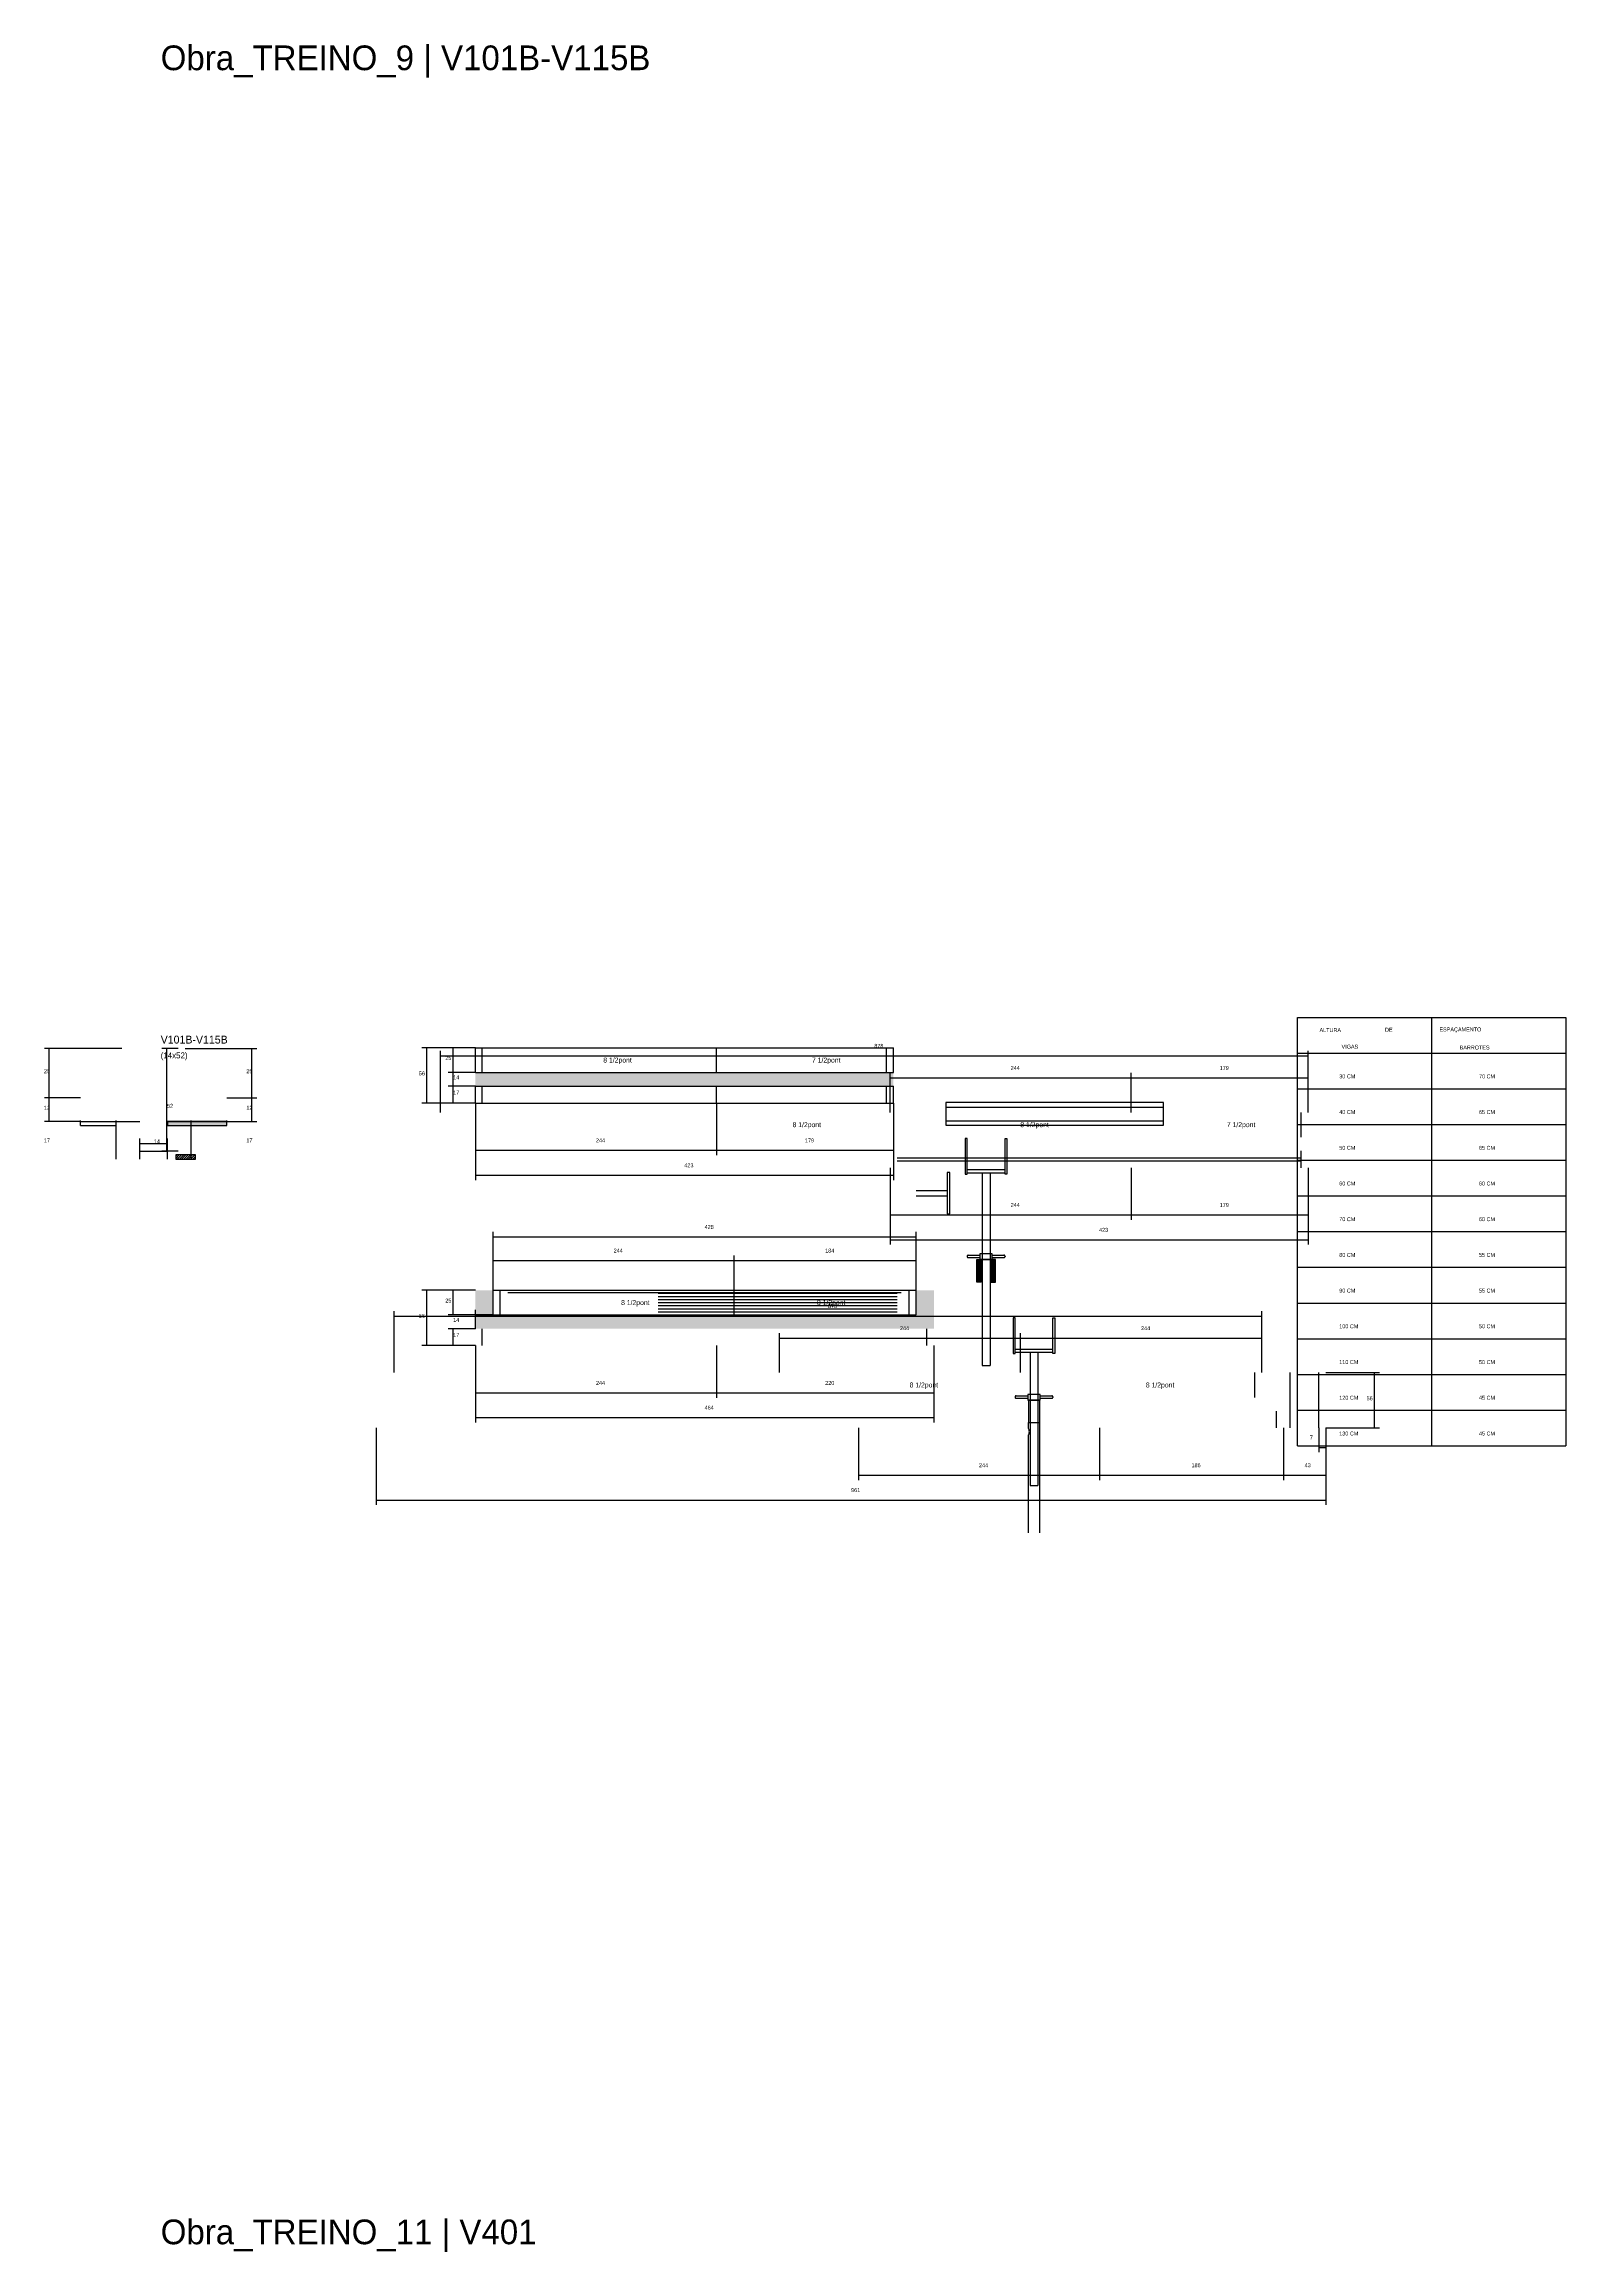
# Model space of a CAD drawing. Header units: metres. Extents: x -2848 to 22762, y -49062 to 1016.
# Drawn here: x 14282 to 15822, y -43018 to -40784 of the extents above; entities that cross this region are included whole.
import ezdxf

# ---------------------------------------------------------------- set-up
doc = ezdxf.new("R2010")
doc.units = ezdxf.units.M
for name, color, linetype in [('BARRA DE ANCORAGEM', 7, 'Continuous'), ('COTA', 4, 'Continuous'), ('Cota Seção (2x)', 4, 'Continuous'), ('Escoras', 2, 'Continuous'), ('Forcador', 251, 'Continuous'), ('GARFOS', 7, 'Continuous'), ('Hachura', 253, 'Continuous'), ('LABEL_ID', 3, 'Continuous'), ('Madeira', 126, 'Continuous'), ('NOMENCLATURA', 7, 'Continuous'), ('Painéis', 200, 'Continuous'), ('Perfil Metálico', 251, 'Continuous'), ('SARR_2.2x7', 40, 'Continuous'), ('Texto Seção', 7, 'Continuous')]:
    doc.layers.add(name, color=color, linetype=linetype)

msp = doc.modelspace()

# ---------------------------------------------------------------- hatches: boundary and pattern name
at = {"layer": 'COTA'}
h = msp.add_hatch(dxfattribs=at)
h.set_pattern_fill('AR-CONC', scale=0.03)
h.paths.add_polyline_path([(14718.4, -41824.2), (14718.4, -41838.2), (15141.4, -41838.2), (15141.4, -41824.2)])
h = msp.add_hatch(dxfattribs=at)
h.set_pattern_fill('AR-CONC', scale=0.03)
h.paths.add_polyline_path([(15164.4, -42069.6), (14736.4, -42069.6), (14736.4, -42044.6), (14718.4, -42044.6), (14718.4, -42083.6), (15182.4, -42083.6), (15182.4, -42044.6), (15164.4, -42044.6)])
at = {"layer": 'Hachura'}
h = msp.add_hatch(color=8, dxfattribs=at)
h.dxf.hatch_style = 1
h.paths.add_polyline_path([(14466.8, -41878), (14466.8, -41874), (14466.8, -41874), (14406.8, -41874), (14406.8, -41874), (14406.8, -41878), (14406.8, -41878), (14466.8, -41878)])
h = msp.add_hatch(dxfattribs=at)
h.set_pattern_fill('ANSI31', scale=0.5)
h.paths.add_polyline_path([(14435.2, -41912), (14435.2, -41907.6), (14435.2, -41907.6), (14415.2, -41907.6), (14415.2, -41907.6), (14415.2, -41912), (14415.2, -41912), (14435.2, -41912)])
at = {"layer": 'Perfil Metálico'}
h = msp.add_hatch(color=8, dxfattribs=at)
h.dxf.hatch_style = 1
h.paths.add_polyline_path([(15225.8, -42036.3), (15230.3, -42036.3), (15230.3, -42013.5), (15225.8, -42013.5)])
h = msp.add_hatch(color=8, dxfattribs=at)
h.dxf.hatch_style = 1
h.paths.add_polyline_path([(15240.2, -42036.3), (15244.7, -42036.3), (15244.7, -42013.5), (15240.2, -42013.5)])

# ---------------------------------------------------------------- linework, layer by layer
at = {"layer": 'BARRA DE ANCORAGEM'}
for p, q in [((15164.4, -41943.7), (15196, -41943.7)), ((15164.4, -41949), (15196, -41949))]:
    msp.add_line(p, q, dxfattribs=at)
msp.add_lwpolyline([(15198.4, -41967.2), (15198.4, -41925.5), (15196, -41925.5), (15196, -41967.2)], close=True, dxfattribs=at)
at = {"layer": 'COTA'}
for p, q in [((14360.8, -41800), (14282.3, -41800)), ((14287.3, -41850), (14287.3, -41800)), ((14424.8, -41800), (14497.2, -41800)), ((14492.2, -41850), (14492.2, -41800)), ((14718.4, -41799.2), (14664.2, -41799.2)), ((14669.2, -41855.2), (14669.2, -41799.2)), ((14683.1, -41864.6), (14683.1, -41802.3)), ((14683.1, -41807.3), (15561.1, -41807.3)), ((14718.4, -41799.2), (14691, -41799.2)), ((14696, -41824.2), (14696, -41799.2)), ((15561.1, -41864.6), (15561.1, -41802.3)), ((14718.4, -41824.2), (14691, -41824.2)), ((14718.4, -41824.2), (14691, -41824.2)), ((14718.4, -41838.2), (14691, -41838.2)), ((14718.4, -41838.2), (14691, -41838.2)), ((14696, -41838.2), (14696, -41824.2)), ((14696, -41855.2), (14696, -41838.2)), ((15138.1, -41864.6), (15138.1, -41824.7)), ((15138.1, -41829.7), (15382.1, -41829.7)), ((15382.1, -41864.6), (15382.1, -41824.7)), ((15382.1, -41864.6), (15382.1, -41824.7)), ((15382.1, -41829.7), (15561.1, -41829.7)), ((15561.1, -41864.6), (15561.1, -41824.7)), ((14318.8, -41850), (14282.3, -41850)), ((14318.8, -41850), (14282.3, -41850)), ((14287.3, -41874), (14287.3, -41850)), ((14466.8, -41850), (14497.2, -41850)), ((14466.8, -41850), (14497.2, -41850)), ((14492.2, -41874), (14492.2, -41850)), ((14718.4, -41855.2), (14664.2, -41855.2)), ((14718.4, -41855.2), (14691, -41855.2)), ((14718.4, -41855.2), (14718.4, -41908)), ((14718.4, -41855.2), (14718.4, -41933.2)), ((14962.4, -41855.2), (14962.4, -41908)), ((14962.4, -41855.2), (14962.4, -41908)), ((15141.4, -41855.2), (15141.4, -41908)), ((15141.4, -41855.2), (15141.4, -41933.2)), ((14318.8, -41874), (14282.3, -41874)), ((14318.8, -41878), (14318.8, -41873)), ((14318.8, -41878), (14354.8, -41878)), ((14354.8, -41912), (14354.8, -41873)), ((14430.8, -41912), (14430.8, -41873)), ((14430.8, -41878), (14466.8, -41878)), ((14466.8, -41878), (14466.8, -41873)), ((14466.8, -41874), (14497.2, -41874)), ((14718.4, -41903), (14962.4, -41903)), ((14962.4, -41903), (15141.4, -41903)), ((14718.4, -41928.2), (15141.4, -41928.2)), ((15138.1, -41920.6), (15138.1, -41973.4)), ((15138.1, -41920.6), (15138.1, -41998.5)), ((15382.1, -41920.6), (15382.1, -41973.4)), ((15382.1, -41920.6), (15382.1, -41973.4)), ((15561.1, -41920.6), (15561.1, -41973.4)), ((15561.1, -41920.6), (15561.1, -41998.5)), ((15138.1, -41968.4), (15382.1, -41968.4)), ((15382.1, -41968.4), (15561.1, -41968.4)), ((14736.4, -42044.6), (14736.4, -41985.6)), ((14736.4, -41990.6), (15164.4, -41990.6)), ((15138.1, -41993.5), (15561.1, -41993.5)), ((15164.4, -42044.6), (15164.4, -41985.6)), ((14736.4, -42044.6), (14736.4, -42009.5)), ((14736.4, -42014.5), (14980.4, -42014.5)), ((14980.4, -42044.6), (14980.4, -42009.5)), ((14980.4, -42044.6), (14980.4, -42009.5)), ((14980.4, -42014.5), (15164.4, -42014.5)), ((15164.4, -42044.6), (15164.4, -42009.5)), ((14636.1, -42128), (14636.1, -42065.7)), ((14718.4, -42044.6), (14664.2, -42044.6)), ((14669.2, -42100.6), (14669.2, -42044.6)), ((14718.4, -42044.6), (14691, -42044.6)), ((14696, -42069.6), (14696, -42044.6)), ((14718.4, -42083.6), (14718.4, -42064.6)), ((14736.4, -42069.6), (14736.4, -42064.6)), ((15514.1, -42128), (15514.1, -42065.7)), ((14636.1, -42070.7), (15514.1, -42070.7)), ((14736.4, -42069.6), (14691, -42069.6)), ((14718.4, -42083.6), (14691, -42083.6)), ((14696, -42100.6), (14696, -42083.6)), ((14718.4, -42069.6), (14736.4, -42069.6)), ((15026.1, -42128), (15026.1, -42088)), ((15270.1, -42128), (15270.1, -42088)), ((15270.1, -42128), (15270.1, -42088)), ((15514.1, -42128), (15514.1, -42088)), ((14718.4, -42100.6), (14664.2, -42100.6)), ((14718.4, -42100.6), (14691, -42100.6)), ((14718.4, -42100.6), (14718.4, -42153.4)), ((14718.4, -42100.6), (14718.4, -42178.5)), ((14962.4, -42100.6), (14962.4, -42153.4)), ((14962.4, -42100.6), (14962.4, -42153.4)), ((15026.1, -42093), (15270.1, -42093)), ((15182.4, -42100.6), (15182.4, -42153.4)), ((15182.4, -42100.6), (15182.4, -42178.5)), ((15270.1, -42093), (15514.1, -42093)), ((15579.1, -42128), (15633.3, -42128)), ((15628.3, -42184), (15628.3, -42128)), ((14718.4, -42148.4), (14962.4, -42148.4)), ((14962.4, -42148.4), (15182.4, -42148.4)), ((14718.4, -42173.5), (15182.4, -42173.5)), ((14618.1, -42184), (14618.1, -42261.9)), ((15106.1, -42184), (15106.1, -42236.7)), ((15350.1, -42184), (15350.1, -42236.7)), ((15350.1, -42184), (15350.1, -42236.7)), ((15536.1, -42184), (15536.1, -42236.7)), ((15536.1, -42184), (15536.1, -42236.7)), ((15572.1, -42184), (15572.1, -42208.6)), ((15579.1, -42184), (15633.3, -42184)), ((15579.1, -42184), (15579.1, -42261.9)), ((15579.1, -42184), (15579.1, -42208.6)), ((15579.1, -42184), (15579.1, -42236.7)), ((15572.1, -42203.6), (15579.1, -42203.6)), ((15106.1, -42231.7), (15350.1, -42231.7)), ((15350.1, -42231.7), (15536.1, -42231.7)), ((15536.1, -42231.7), (15579.1, -42231.7)), ((14618.1, -42256.9), (15579.1, -42256.9))]:
    msp.add_line(p, q, dxfattribs=at)
at = {"layer": 'Cota Seção (2x)'}
for p, q in [((14417.8, -41800), (14401.3, -41800)), ((14406.3, -41904), (14406.3, -41800)), ((14378.8, -41912), (14378.8, -41891)), ((14378.8, -41896), (14406.8, -41896)), ((14417.8, -41904), (14401.3, -41904)), ((14406.8, -41912), (14406.8, -41891))]:
    msp.add_line(p, q, dxfattribs=at)
at = {"layer": 'Escoras'}
for p, q in [((15240.9, -42013.5), (15229.6, -42013.5)), ((15289.3, -42155.9), (15278.1, -42155.9)), ((15278.1, -42155.9), (15278.1, -42178.4)), ((15289.3, -42155.9), (15289.3, -42290)), ((15278.1, -42178.4), (15289.3, -42178.4)), ((15278.1, -42184), (15278.1, -42178.4)), ((15278.3, -42184.6), (15278.1, -42184)), ((15278.1, -42191.7), (15278.3, -42191.1)), ((15278.1, -42290), (15278.1, -42191.7)), ((15278.6, -42185.2), (15278.3, -42184.6)), ((15278.3, -42191.1), (15278.6, -42190.5)), ((15278.7, -42185.9), (15278.6, -42185.2)), ((15278.6, -42190.5), (15278.7, -42189.8)), ((15278.9, -42186.5), (15278.7, -42185.9)), ((15278.7, -42189.8), (15278.9, -42189.2)), ((15278.9, -42187.2), (15278.9, -42186.5)), ((15279, -42187.8), (15278.9, -42187.2)), ((15278.9, -42188.5), (15279, -42187.8)), ((15278.9, -42189.2), (15278.9, -42188.5))]:
    msp.add_line(p, q, dxfattribs=at)
at = {"layer": 'Forcador'}
for p, q in [((15216.1, -41922.6), (15254.4, -41922.6)), ((15216.1, -41925.8), (15254.4, -41925.8)), ((15231.3, -41925.8), (15231.3, -42036.3)), ((15239.2, -41925.8), (15239.2, -42036.3)), ((15216.2, -42009.8), (15216.1, -42009.9)), ((15216.1, -42009.9), (15216.1, -42010)), ((15216.1, -42010), (15216.1, -42010.2)), ((15216.1, -42010.2), (15216.1, -42010.6)), ((15216.1, -42010.6), (15216.1, -42010.8)), ((15216.1, -42010.8), (15216.1, -42010.9)), ((15216.1, -42010.9), (15216.2, -42011)), ((15216.3, -42009.6), (15216.2, -42009.7)), ((15216.2, -42009.7), (15216.2, -42009.8)), ((15216.2, -42011), (15216.2, -42011.1)), ((15216.2, -42011.1), (15216.3, -42011.2)), ((15216.4, -42009.5), (15216.3, -42009.6)), ((15216.3, -42011.2), (15216.4, -42011.3)), ((15216.5, -42009.4), (15216.4, -42009.5)), ((15216.4, -42011.3), (15216.5, -42011.4)), ((15216.6, -42009.3), (15216.5, -42009.4)), ((15216.5, -42011.4), (15216.6, -42011.5)), ((15216.7, -42009.2), (15216.6, -42009.3)), ((15216.6, -42011.5), (15216.7, -42011.6)), ((15216.9, -42009.2), (15216.7, -42009.2)), ((15216.7, -42011.6), (15216.9, -42011.6)), ((15217, -42009.2), (15216.9, -42009.2)), ((15216.9, -42011.6), (15217, -42011.6)), ((15217.1, -42009.2), (15217, -42009.2)), ((15217, -42011.6), (15217.1, -42011.6)), ((15217.1, -42009.2), (15228.9, -42009.2)), ((15217.1, -42011.6), (15228.9, -42011.6)), ((15241.5, -42009.2), (15253.3, -42009.2)), ((15241.5, -42011.6), (15253.3, -42011.6)), ((15253.5, -42009.2), (15253.3, -42009.2)), ((15253.3, -42011.6), (15253.5, -42011.6)), ((15253.6, -42009.2), (15253.5, -42009.2)), ((15253.5, -42011.6), (15253.6, -42011.6)), ((15253.7, -42009.2), (15253.6, -42009.2)), ((15253.6, -42011.6), (15253.7, -42011.6)), ((15253.9, -42009.3), (15253.7, -42009.2)), ((15253.7, -42011.6), (15253.9, -42011.5)), ((15254, -42009.4), (15253.9, -42009.3)), ((15253.9, -42011.5), (15254, -42011.4)), ((15254.1, -42009.5), (15254, -42009.4)), ((15254, -42011.4), (15254.1, -42011.3)), ((15254.2, -42009.6), (15254.1, -42009.5)), ((15254.1, -42011.3), (15254.2, -42011.2)), ((15254.2, -42009.7), (15254.2, -42009.6)), ((15254.3, -42009.8), (15254.2, -42009.7)), ((15254.2, -42011.1), (15254.3, -42011)), ((15254.2, -42011.2), (15254.2, -42011.1)), ((15254.3, -42009.9), (15254.3, -42009.8)), ((15254.4, -42010), (15254.3, -42009.9)), ((15254.3, -42010.9), (15254.4, -42010.8)), ((15254.3, -42011), (15254.3, -42010.9)), ((15254.4, -42010.2), (15254.4, -42010)), ((15254.4, -42010.2), (15254.4, -42010.6)), ((15254.4, -42010.8), (15254.4, -42010.6)), ((15231.3, -42036.3), (15231.3, -42059.1)), ((15239.2, -42036.3), (15239.2, -42059.1)), ((15231.3, -42059.1), (15231.3, -42120.8)), ((15239.2, -42059.1), (15239.2, -42120.8)), ((15264.6, -42104.1), (15302.8, -42104.1)), ((15264.6, -42107.3), (15302.8, -42107.3)), ((15279.7, -42107.3), (15279.7, -42242.3)), ((15287.6, -42107.3), (15287.6, -42242.3)), ((15231.3, -42120.8), (15239.2, -42120.8)), ((15264.7, -42152), (15264.6, -42152.1)), ((15264.6, -42152.1), (15264.6, -42152.3)), ((15264.6, -42152.3), (15264.6, -42152.4)), ((15264.6, -42152.4), (15264.6, -42152.5)), ((15264.6, -42152.5), (15264.6, -42153)), ((15264.6, -42153), (15264.6, -42153.1)), ((15264.6, -42153.1), (15264.6, -42153.2)), ((15264.6, -42153.2), (15264.6, -42153.4)), ((15264.6, -42153.4), (15264.7, -42153.5)), ((15264.8, -42151.9), (15264.7, -42152)), ((15264.7, -42153.5), (15264.8, -42153.6)), ((15264.9, -42151.8), (15264.8, -42151.9)), ((15264.8, -42153.6), (15264.9, -42153.7)), ((15265, -42151.7), (15264.9, -42151.8)), ((15264.9, -42153.7), (15265, -42153.8)), ((15265.1, -42151.6), (15265, -42151.7)), ((15265, -42153.8), (15265.1, -42153.9)), ((15265.2, -42151.6), (15265.1, -42151.6)), ((15265.1, -42153.9), (15265.2, -42153.9)), ((15265.3, -42151.5), (15265.2, -42151.6)), ((15265.2, -42153.9), (15265.3, -42154)), ((15265.4, -42151.5), (15265.3, -42151.5)), ((15265.3, -42154), (15265.4, -42154)), ((15265.6, -42151.5), (15265.4, -42151.5)), ((15265.4, -42154), (15265.6, -42154)), ((15265.6, -42151.5), (15277.4, -42151.5)), ((15265.6, -42154), (15277.4, -42154)), ((15290, -42151.5), (15301.8, -42151.5)), ((15290, -42154), (15301.8, -42154)), ((15301.9, -42151.5), (15301.8, -42151.5)), ((15301.8, -42154), (15301.9, -42154)), ((15302.1, -42151.5), (15301.9, -42151.5)), ((15301.9, -42154), (15302.1, -42154)), ((15302.2, -42151.6), (15302.1, -42151.5)), ((15302.1, -42154), (15302.2, -42153.9)), ((15302.3, -42151.6), (15302.2, -42151.6)), ((15302.2, -42153.9), (15302.3, -42153.9)), ((15302.4, -42151.7), (15302.3, -42151.6)), ((15302.3, -42153.9), (15302.4, -42153.8)), ((15302.5, -42151.8), (15302.4, -42151.7)), ((15302.4, -42153.8), (15302.5, -42153.7)), ((15302.6, -42151.9), (15302.5, -42151.8)), ((15302.5, -42153.7), (15302.6, -42153.6)), ((15302.7, -42152), (15302.6, -42151.9)), ((15302.6, -42153.6), (15302.7, -42153.5)), ((15302.7, -42152.1), (15302.7, -42152)), ((15302.8, -42152.3), (15302.7, -42152.1)), ((15302.7, -42153.4), (15302.8, -42153.2)), ((15302.7, -42153.5), (15302.7, -42153.4)), ((15302.8, -42152.4), (15302.8, -42152.3)), ((15302.8, -42152.5), (15302.8, -42152.4)), ((15302.8, -42152.5), (15302.8, -42153)), ((15302.8, -42153.1), (15302.8, -42153)), ((15302.8, -42153.2), (15302.8, -42153.1)), ((15279.7, -42242.3), (15287.6, -42242.3))]:
    msp.add_line(p, q, dxfattribs=at)
for points in [[(15214.2, -41891.1), (15214.2, -41927.1), (15216.1, -41927.1), (15216.1, -41891.1)], [(15256.3, -41891.1), (15256.3, -41927.1), (15254.4, -41927.1), (15254.4, -41891.1)], [(15228.9, -42007.7), (15228.9, -42013.5), (15241.5, -42013.5), (15241.5, -42007.7)], [(15262.6, -42072.6), (15262.6, -42108.6), (15264.6, -42108.6), (15264.6, -42072.6)], [(15304.7, -42072.6), (15304.7, -42108.6), (15302.8, -42108.6), (15302.8, -42072.6)], [(15277.4, -42150), (15277.4, -42155.9), (15290, -42155.9), (15290, -42150)]]:
    msp.add_lwpolyline(points, close=True, dxfattribs=at)
at = {"layer": 'GARFOS'}
for p, q in [((15550.4, -42202.1), (15550.4, -41768.5)), ((15550.4, -41768.5), (15821.9, -41768.5)), ((15686.1, -41768.5), (15686.1, -42202.1)), ((15821.9, -41768.5), (15821.9, -42202.1)), ((15550.4, -41804.6), (15821.9, -41804.6)), ((15550.4, -41840.7), (15821.9, -41840.7)), ((15550.4, -41876.9), (15821.9, -41876.9)), ((15550.4, -41913), (15821.9, -41913)), ((15550.4, -41949.1), (15821.9, -41949.1)), ((15550.4, -41985.3), (15821.9, -41985.3)), ((15550.4, -42021.4), (15821.9, -42021.4)), ((15550.4, -42057.6), (15821.9, -42057.6)), ((15550.4, -42093.7), (15821.9, -42093.7)), ((15550.4, -42129.8), (15821.9, -42129.8)), ((15550.4, -42166), (15821.9, -42166)), ((15550.4, -42202.1), (15821.9, -42202.1))]:
    msp.add_line(p, q, dxfattribs=at)
at = {"layer": 'Madeira'}
msp.add_lwpolyline([(14435.2, -41912), (14435.2, -41907.6), (14415.2, -41907.6), (14415.2, -41912)], close=True, dxfattribs=at)
at = {"layer": 'Painéis'}
for p, q in [((14718.4, -41799.2), (15141.4, -41799.2)), ((14718.4, -41824.2), (14718.4, -41799.2)), ((14962.4, -41824.2), (14962.4, -41799.2)), ((15141.4, -41824.2), (15141.4, -41799.2)), ((14718.4, -41824.2), (15141.4, -41824.2)), ((14718.4, -41838.2), (15141.4, -41838.2)), ((14718.4, -41855.2), (14718.4, -41838.2)), ((14962.4, -41855.2), (14962.4, -41838.2)), ((15141.4, -41855.2), (15141.4, -41838.2)), ((14718.4, -41855.2), (15141.4, -41855.2)), ((14318.8, -41874), (14378.8, -41874)), ((14406.8, -41874), (14466.8, -41874)), ((14378.8, -41904), (14406.8, -41904)), ((14736.4, -42044.6), (15164.4, -42044.6)), ((14736.4, -42069.6), (14736.4, -42044.6)), ((14980.4, -42069.6), (14980.4, -42044.6)), ((15164.4, -42069.6), (15164.4, -42044.6)), ((14736.4, -42069.6), (15164.4, -42069.6))]:
    msp.add_line(p, q, dxfattribs=at)
msp.add_lwpolyline([(14466.8, -41878), (14466.8, -41874), (14406.8, -41874), (14406.8, -41878)], close=True, dxfattribs=at)
at = {"layer": 'Perfil Metálico'}
for p, q in [((15194.4, -41859.3), (15414.9, -41859.3)), ((15194.4, -41873.1), (15414.9, -41873.1))]:
    msp.add_line(p, q, dxfattribs=at)
for points in [[(15194.4, -41877.6), (15414.9, -41877.6), (15414.9, -41854.8), (15194.4, -41854.8)], [(15230.3, -42036.3), (15225.8, -42036.3), (15225.8, -42013.5), (15230.3, -42013.5)], [(15240.2, -42036.3), (15244.7, -42036.3), (15244.7, -42013.5), (15240.2, -42013.5)]]:
    msp.add_lwpolyline(points, close=True, dxfattribs=at)
at = {"layer": 'SARR_2.2x7'}
for p, q in [((14725.4, -41824.2), (14725.4, -41799.2)), ((15134.4, -41824.2), (15134.4, -41799.2)), ((14725.4, -41855.2), (14725.4, -41838.2)), ((15134.4, -41855.2), (15134.4, -41838.2)), ((15554.1, -41889.6), (15554.1, -41864.6)), ((15554.1, -41920.6), (15554.1, -41903.6)), ((15145.1, -41910.6), (15382.1, -41910.6)), ((15145.1, -41913.6), (15382.1, -41913.6)), ((15382.1, -41910.6), (15554.1, -41910.6)), ((15382.1, -41913.6), (15554.1, -41913.6)), ((14743.4, -42069.6), (14743.4, -42044.6)), ((14751.4, -42046.8), (14980.4, -42046.8)), ((14903.4, -42047.7), (15145.4, -42047.7)), ((14903.4, -42050.8), (15145.4, -42050.8)), ((14903.4, -42054), (15145.4, -42054)), ((14903.4, -42057.1), (15145.4, -42057.1)), ((14903.4, -42060.2), (15145.4, -42060.2)), ((14903.4, -42063.3), (15145.4, -42063.3)), ((14903.4, -42066.5), (15145.4, -42066.5)), ((14980.4, -42046.8), (15149.4, -42046.8)), ((15157.4, -42069.6), (15157.4, -42044.6)), ((14725.4, -42100.6), (14725.4, -42083.6)), ((15175.4, -42100.6), (15175.4, -42083.6)), ((15507.1, -42153), (15507.1, -42128)), ((15543.1, -42184), (15543.1, -42128)), ((15572.1, -42184), (15572.1, -42128)), ((15529.1, -42184), (15529.1, -42167))]:
    msp.add_line(p, q, dxfattribs=at)

# ---------------------------------------------------------------- texts
at = {"layer": 'COTA'}
for s, p in [('878', (15122.1, -41799.3)), ('25', (14281.8, -41825)), ('25', (14486.7, -41825)), ('25', (14688, -41811.7)), ('244', (15260.1, -41821.7)), ('179', (15471.6, -41821.7)), ('56', (14661.2, -41827.2)), ('14', (14696, -41831.2)), ('17', (14696, -41846.7)), ('12', (14281.8, -41862)), ('12', (14486.7, -41862)), ('17', (14281.8, -41895)), ('17', (14486.7, -41895)), ('244', (14840.4, -41895)), ('179', (15051.9, -41895)), ('423', (14929.9, -41920.2)), ('244', (15260.1, -41960.4)), ('179', (15471.6, -41960.4)), ('428', (14950.4, -41982.6)), ('423', (15349.6, -41985.5)), ('244', (14858.4, -42006.5)), ('184', (15072.4, -42006.5)), ('25', (14688, -42057.1)), ('878', (15075.1, -42062.7)), ('56', (14661.2, -42072.6)), ('14', (14696, -42076.6)), ('17', (14696, -42092.1)), ('244', (15148.1, -42085)), ('244', (15392.1, -42085)), ('244', (14840.4, -42140.4)), ('220', (15072.4, -42140.4)), ('56', (15620.3, -42156)), ('464', (14950.4, -42165.5)), ('7', (15562.8, -42195.6)), ('244', (15228.1, -42223.7)), ('186', (15443.1, -42223.7)), ('43', (15557.6, -42223.7)), ('961', (15098.6, -42248.9))]:
    msp.add_text(s, height=4, dxfattribs=at).set_placement(p)
at = {"layer": 'Cota Seção (2x)'}
for s, p in [('52', (14406.3, -41860)), ('14', (14393.1, -41896))]:
    msp.add_text(s, height=4, dxfattribs=at).set_placement(p)
at = {"layer": 'GARFOS'}
for s, p in [('ALTURA   ', (15572.6, -41783.4)), ('VIGAS', (15594.9, -41800.1)), ('DE', (15638.9, -41783)), ('ESPAÇAMENTO', (15694, -41782.7)), ('BARROTES', (15714.4, -41801)), ('30 CM', (15592.6, -41830.2)), ('70 CM', (15734, -41830.2)), ('40 CM', (15592.6, -41866.3)), ('65 CM', (15734, -41866.3)), ('50 CM', (15592.6, -41902.5)), ('65 CM', (15734, -41902.5)), ('60 CM', (15592.6, -41938.6)), ('60 CM', (15734, -41938.6)), ('70 CM', (15592.6, -41974.7)), ('60 CM', (15734, -41974.7)), ('80 CM', (15592.6, -42010.9)), ('55 CM', (15734, -42010.9)), ('90 CM', (15592.6, -42047)), ('55 CM', (15734, -42047)), ('100 CM', (15592.6, -42083.1)), ('50 CM', (15734, -42083.1)), ('110 CM', (15592.6, -42119.3)), ('50 CM', (15734, -42119.3)), ('120 CM', (15592.6, -42155.4)), ('45 CM', (15734, -42155.4)), ('130 CM', (15592.6, -42191.6)), ('45 CM', (15734, -42191.6))]:
    msp.add_text(s, height=4, dxfattribs=at).set_placement(p)
at = {"layer": 'LABEL_ID'}
for s, p in [('Obra_TREINO_9 | V101B-V115B', (14400, -40810)), ('Obra_TREINO_11 | V401', (14400, -43010))]:
    msp.add_text(s, height=25, dxfattribs=at).set_placement(p)
at = {"layer": 'NOMENCLATURA'}
for s, p in [('8 1/2pont', (14847.9, -41814.2)), ('7 1/2pont', (15059.1, -41814.2)), ('8 1/2pont', (15039.4, -41879.6)), ('8 1/2pont', (15269.9, -41879.6)), ('7 1/2pont', (15478.9, -41879.6)), ('8 1/2pont', (14865.9, -42059.6)), ('8 1/2pont', (15064.1, -42059.6)), ('8 1/2pont', (15157.9, -42143)), ('8 1/2pont', (15396.9, -42143))]:
    msp.add_text(s, height=5, dxfattribs=at).set_placement(p)
at = {"layer": 'Texto Seção'}
for s, height, p in [('V101B-V115B', 8, (14400, -41795)), ('(14x52)', 6, (14400, -41810))]:
    msp.add_text(s, height=height, dxfattribs=at).set_placement(p)

doc.saveas('drawing.dxf')
